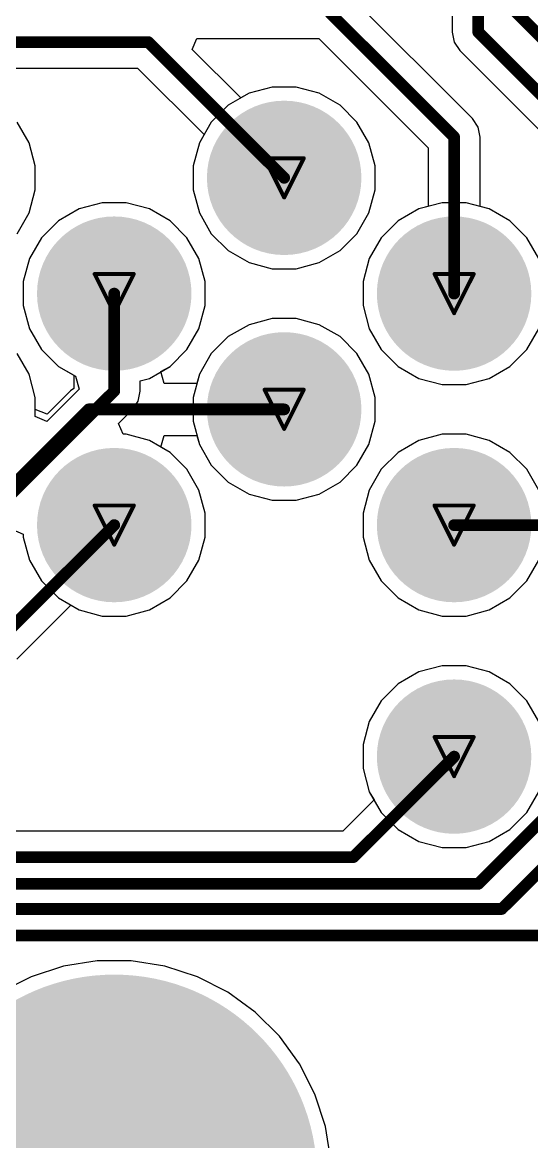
# Model space of a CAD drawing. Header units: inches. Extents: x -31 to 249, y -28 to 261.
# Drawn here: x 20.6 to 27.19, y 11.08 to 25.58 of the extents above; entities that cross this region are included whole.
import ezdxf

# ---------------------------------------------------------------- set-up
doc = ezdxf.new("R2010")
doc.units = ezdxf.units.IN
for name, color, linetype in [('Bottom Layer', 5, 'Continuous'), ('Bottom Solder', 6, 'Continuous'), ('Drill Drawing', 1, 'Continuous'), ('Multi-Layer', 9, 'Continuous'), ('Pad Holes', 156, 'Continuous'), ('Top Layer', 1, 'Continuous'), ('Top Solder', 216, 'Continuous')]:
    doc.layers.add(name, color=color, linetype=linetype)

# ---------------------------------------------------------------- blocks, each defined once
blk = doc.blocks.new('1_1376430_8_40')
at = {"layer": 'Bottom Layer'}
h = blk.add_hatch(color=5, dxfattribs=at)
edge = h.paths.add_edge_path()
edge.add_arc((-43.55, 4.725), 1, 0, 360)
h = blk.add_hatch(color=5, dxfattribs=at)
edge = h.paths.add_edge_path()
edge.add_arc((-45.75, 3.225), 1, 0, 360)
h = blk.add_hatch(color=5, dxfattribs=at)
edge = h.paths.add_edge_path()
edge.add_arc((-41.35, 3.225), 1, 0, 360)
h = blk.add_hatch(color=5, dxfattribs=at)
edge = h.paths.add_edge_path()
edge.add_arc((-43.55, 1.725), 1, 0, 360)
h = blk.add_hatch(color=5, dxfattribs=at)
edge = h.paths.add_edge_path()
edge.add_arc((-45.75, 0.225), 1, 0, 360)
h = blk.add_hatch(color=5, dxfattribs=at)
edge = h.paths.add_edge_path()
edge.add_arc((-41.35, 0.225), 1, 0, 360)
h = blk.add_hatch(color=5, dxfattribs=at)
edge = h.paths.add_edge_path()
edge.add_arc((-41.35, -2.775), 1, 0, 360)
h = blk.add_hatch(color=5, dxfattribs=at)
edge = h.paths.add_edge_path()
edge.add_arc((-45.75, -8.225), 2.625, 0, 360)
at = {"layer": 'Bottom Solder'}
h = blk.add_hatch(color=6, dxfattribs=at)
edge = h.paths.add_edge_path()
edge.add_arc((-43.55, 4.725), 1, 0, 360)
h = blk.add_hatch(color=6, dxfattribs=at)
edge = h.paths.add_edge_path()
edge.add_arc((-45.75, 3.225), 1, 0, 360)
h = blk.add_hatch(color=6, dxfattribs=at)
edge = h.paths.add_edge_path()
edge.add_arc((-41.35, 3.225), 1, 0, 360)
h = blk.add_hatch(color=6, dxfattribs=at)
edge = h.paths.add_edge_path()
edge.add_arc((-43.55, 1.725), 1, 0, 360)
h = blk.add_hatch(color=6, dxfattribs=at)
edge = h.paths.add_edge_path()
edge.add_arc((-45.75, 0.225), 1, 0, 360)
h = blk.add_hatch(color=6, dxfattribs=at)
edge = h.paths.add_edge_path()
edge.add_arc((-41.35, 0.225), 1, 0, 360)
h = blk.add_hatch(color=6, dxfattribs=at)
edge = h.paths.add_edge_path()
edge.add_arc((-41.35, -2.775), 1, 0, 360)
h = blk.add_hatch(color=6, dxfattribs=at)
edge = h.paths.add_edge_path()
edge.add_arc((-45.75, -8.225), 2.625, 0, 360)
at = {"layer": 'Multi-Layer'}
h = blk.add_hatch(color=9, dxfattribs=at)
edge = h.paths.add_edge_path()
edge.add_arc((-43.55, 4.725), 1, 0, 360)
h = blk.add_hatch(color=9, dxfattribs=at)
edge = h.paths.add_edge_path()
edge.add_arc((-45.75, 3.225), 1, 0, 360)
h = blk.add_hatch(color=9, dxfattribs=at)
edge = h.paths.add_edge_path()
edge.add_arc((-41.35, 3.225), 1, 0, 360)
h = blk.add_hatch(color=9, dxfattribs=at)
edge = h.paths.add_edge_path()
edge.add_arc((-43.55, 1.725), 1, 0, 360)
h = blk.add_hatch(color=9, dxfattribs=at)
edge = h.paths.add_edge_path()
edge.add_arc((-45.75, 0.225), 1, 0, 360)
h = blk.add_hatch(color=9, dxfattribs=at)
edge = h.paths.add_edge_path()
edge.add_arc((-41.35, 0.225), 1, 0, 360)
h = blk.add_hatch(color=9, dxfattribs=at)
edge = h.paths.add_edge_path()
edge.add_arc((-41.35, -2.775), 1, 0, 360)
h = blk.add_hatch(color=9, dxfattribs=at)
edge = h.paths.add_edge_path()
edge.add_arc((-45.75, -8.225), 2.625, 0, 360)
at = {"layer": 'Pad Holes'}
h = blk.add_hatch(color=7, dxfattribs=at)
edge = h.paths.add_edge_path()
edge.add_arc((-43.55, 4.725), 0.605, 0, 360)
h = blk.add_hatch(color=7, dxfattribs=at)
edge = h.paths.add_edge_path()
edge.add_arc((-45.75, 3.225), 0.605, 0, 360)
h = blk.add_hatch(color=7, dxfattribs=at)
edge = h.paths.add_edge_path()
edge.add_arc((-41.35, 3.225), 0.605, 0, 360)
h = blk.add_hatch(color=7, dxfattribs=at)
edge = h.paths.add_edge_path()
edge.add_arc((-43.55, 1.725), 0.605, 0, 360)
h = blk.add_hatch(color=7, dxfattribs=at)
edge = h.paths.add_edge_path()
edge.add_arc((-45.75, 0.225), 0.605, 0, 360)
h = blk.add_hatch(color=7, dxfattribs=at)
edge = h.paths.add_edge_path()
edge.add_arc((-41.35, 0.225), 0.605, 0, 360)
h = blk.add_hatch(color=7, dxfattribs=at)
edge = h.paths.add_edge_path()
edge.add_arc((-41.35, -2.775), 0.605, 0, 360)
h = blk.add_hatch(color=7, dxfattribs=at)
edge = h.paths.add_edge_path()
edge.add_arc((-45.75, -8.225), 1.75, 0, 360)
at = {"layer": 'Top Layer'}
h = blk.add_hatch(color=1, dxfattribs=at)
edge = h.paths.add_edge_path()
edge.add_arc((-43.55, 4.725), 1, 0, 360)
h = blk.add_hatch(color=1, dxfattribs=at)
edge = h.paths.add_edge_path()
edge.add_arc((-45.75, 3.225), 1, 0, 360)
h = blk.add_hatch(color=1, dxfattribs=at)
edge = h.paths.add_edge_path()
edge.add_arc((-41.35, 3.225), 1, 0, 360)
h = blk.add_hatch(color=1, dxfattribs=at)
edge = h.paths.add_edge_path()
edge.add_arc((-43.55, 1.725), 1, 0, 360)
h = blk.add_hatch(color=1, dxfattribs=at)
edge = h.paths.add_edge_path()
edge.add_arc((-45.75, 0.225), 1, 0, 360)
h = blk.add_hatch(color=1, dxfattribs=at)
edge = h.paths.add_edge_path()
edge.add_arc((-41.35, 0.225), 1, 0, 360)
h = blk.add_hatch(color=1, dxfattribs=at)
edge = h.paths.add_edge_path()
edge.add_arc((-41.35, -2.775), 1, 0, 360)
h = blk.add_hatch(color=1, dxfattribs=at)
edge = h.paths.add_edge_path()
edge.add_arc((-45.75, -8.225), 2.625, 0, 360)
at = {"layer": 'Top Solder'}
h = blk.add_hatch(color=216, dxfattribs=at)
edge = h.paths.add_edge_path()
edge.add_arc((-43.55, 4.725), 1, 0, 360)
h = blk.add_hatch(color=216, dxfattribs=at)
edge = h.paths.add_edge_path()
edge.add_arc((-45.75, 3.225), 1, 0, 360)
h = blk.add_hatch(color=216, dxfattribs=at)
edge = h.paths.add_edge_path()
edge.add_arc((-41.35, 3.225), 1, 0, 360)
h = blk.add_hatch(color=216, dxfattribs=at)
edge = h.paths.add_edge_path()
edge.add_arc((-43.55, 1.725), 1, 0, 360)
h = blk.add_hatch(color=216, dxfattribs=at)
edge = h.paths.add_edge_path()
edge.add_arc((-45.75, 0.225), 1, 0, 360)
h = blk.add_hatch(color=216, dxfattribs=at)
edge = h.paths.add_edge_path()
edge.add_arc((-41.35, 0.225), 1, 0, 360)
h = blk.add_hatch(color=216, dxfattribs=at)
edge = h.paths.add_edge_path()
edge.add_arc((-41.35, -2.775), 1, 0, 360)
h = blk.add_hatch(color=216, dxfattribs=at)
edge = h.paths.add_edge_path()
edge.add_arc((-45.75, -8.225), 2.625, 0, 360)

msp = doc.modelspace()

# ---------------------------------------------------------------- linework, layer by layer
at = {"layer": 'Bottom Layer'}
for p, q in [((26.161, 27.889), (26.161, 25.454)), ((26.423, 24.335), (24.81, 25.948)), ((26.161, 25.454), (26.187, 25.325)), ((22.795, 25.232), (22.854, 25.373)), ((22.854, 25.373), (24.432, 25.373)), ((24.432, 25.373), (25.848, 23.957)), ((26.187, 25.325), (26.26, 25.216)), ((23.425, 24.603), (22.795, 25.232)), ((26.26, 25.216), (27.348, 24.127)), ((16.983, 24.989), (22.086, 24.989)), ((22.086, 24.989), (22.948, 24.127)), ((23.53, 24.664), (23.425, 24.603)), ((23.83, 24.744), (23.53, 24.664)), ((24.14, 24.744), (23.83, 24.744)), ((24.44, 24.664), (24.14, 24.744)), ((24.708, 24.509), (24.44, 24.664)), ((24.927, 24.29), (24.708, 24.509)), ((20.682, 24.021), (20.527, 24.29)), ((25.082, 24.021), (24.927, 24.29)), ((26.496, 24.225), (26.423, 24.335)), ((26.522, 24.096), (26.496, 24.225)), ((22.948, 24.127), (22.887, 24.021)), ((26.522, 23.196), (26.522, 24.096)), ((20.763, 23.722), (20.682, 24.021)), ((22.887, 24.021), (22.807, 23.722)), ((25.163, 23.722), (25.082, 24.021)), ((25.848, 23.957), (25.848, 23.196)), ((20.763, 23.412), (20.763, 23.722)), ((22.807, 23.722), (22.807, 23.412)), ((25.163, 23.412), (25.163, 23.722)), ((20.682, 23.112), (20.763, 23.412)), ((22.807, 23.412), (22.887, 23.112)), ((25.082, 23.112), (25.163, 23.412)), ((21.63, 23.244), (21.33, 23.164)), ((21.94, 23.244), (21.63, 23.244)), ((22.24, 23.164), (21.94, 23.244)), ((20.527, 22.843), (20.682, 23.112)), ((21.33, 23.164), (21.062, 23.009)), ((22.508, 23.009), (22.24, 23.164)), ((22.887, 23.112), (23.042, 22.843)), ((24.927, 22.843), (25.082, 23.112)), ((25.73, 23.164), (25.462, 23.009)), ((25.848, 23.196), (25.73, 23.164)), ((26.64, 23.164), (26.522, 23.196)), ((26.908, 23.009), (26.64, 23.164)), ((21.062, 23.009), (20.842, 22.79)), ((22.727, 22.79), (22.508, 23.009)), ((25.462, 23.009), (25.242, 22.79)), ((27.127, 22.79), (26.908, 23.009)), ((20.842, 22.79), (20.687, 22.521)), ((22.882, 22.521), (22.727, 22.79)), ((23.042, 22.843), (23.262, 22.624)), ((24.708, 22.624), (24.927, 22.843)), ((25.242, 22.79), (25.087, 22.521)), ((27.282, 22.521), (27.127, 22.79)), ((20.687, 22.521), (20.607, 22.222)), ((22.963, 22.222), (22.882, 22.521)), ((23.262, 22.624), (23.53, 22.469)), ((24.44, 22.469), (24.708, 22.624)), ((25.087, 22.521), (25.007, 22.222)), ((23.53, 22.469), (23.83, 22.389)), ((23.83, 22.389), (24.14, 22.389)), ((24.14, 22.389), (24.44, 22.469)), ((20.607, 22.222), (20.607, 21.912)), ((22.963, 21.912), (22.963, 22.222)), ((25.007, 22.222), (25.007, 21.912)), ((20.607, 21.912), (20.687, 21.612)), ((22.882, 21.612), (22.963, 21.912)), ((25.007, 21.912), (25.087, 21.612)), ((20.687, 21.612), (20.842, 21.343)), ((22.727, 21.343), (22.882, 21.612)), ((23.53, 21.664), (23.262, 21.509)), ((23.83, 21.744), (23.53, 21.664)), ((24.14, 21.744), (23.83, 21.744)), ((24.44, 21.664), (24.14, 21.744)), ((24.708, 21.509), (24.44, 21.664)), ((25.087, 21.612), (25.242, 21.343)), ((27.127, 21.343), (27.282, 21.612)), ((23.262, 21.509), (23.042, 21.29)), ((24.927, 21.29), (24.708, 21.509)), ((20.842, 21.343), (21.062, 21.124)), ((22.508, 21.124), (22.727, 21.343)), ((25.242, 21.343), (25.462, 21.124)), ((26.908, 21.124), (27.127, 21.343)), ((20.682, 21.021), (20.527, 21.29)), ((23.042, 21.29), (22.887, 21.021)), ((25.082, 21.021), (24.927, 21.29)), ((21.062, 21.124), (21.262, 21.008)), ((22.39, 21.056), (22.508, 21.124)), ((22.43, 20.903), (22.39, 21.056)), ((25.462, 21.124), (25.73, 20.969)), ((26.64, 20.969), (26.908, 21.124)), ((20.763, 20.722), (20.682, 21.021)), ((21.262, 21.008), (21.264, 20.836)), ((22.856, 20.903), (22.43, 20.903)), ((22.887, 21.021), (22.856, 20.903)), ((25.163, 20.722), (25.082, 21.021)), ((25.73, 20.969), (26.03, 20.889)), ((26.03, 20.889), (26.34, 20.889)), ((26.34, 20.889), (26.64, 20.969)), ((21.217, 20.805), (20.915, 20.503)), ((21.264, 20.836), (21.217, 20.805)), ((20.763, 20.566), (20.763, 20.722)), ((25.163, 20.412), (25.163, 20.722)), ((20.915, 20.503), (20.763, 20.566)), ((25.082, 20.112), (25.163, 20.412)), ((22.39, 20.078), (22.43, 20.23)), ((22.43, 20.23), (22.856, 20.23)), ((22.856, 20.23), (22.887, 20.112)), ((25.73, 20.164), (25.462, 20.009)), ((26.03, 20.244), (25.73, 20.164)), ((26.34, 20.244), (26.03, 20.244)), ((26.64, 20.164), (26.34, 20.244)), ((26.908, 20.009), (26.64, 20.164)), ((22.508, 20.009), (22.39, 20.078)), ((22.887, 20.112), (23.042, 19.843)), ((24.927, 19.843), (25.082, 20.112)), ((22.727, 19.79), (22.508, 20.009)), ((25.462, 20.009), (25.242, 19.79)), ((27.127, 19.79), (26.908, 20.009)), ((22.882, 19.521), (22.727, 19.79)), ((23.042, 19.843), (23.262, 19.624)), ((24.708, 19.624), (24.927, 19.843)), ((25.242, 19.79), (25.087, 19.521)), ((27.282, 19.521), (27.127, 19.79)), ((23.262, 19.624), (23.53, 19.469)), ((24.44, 19.469), (24.708, 19.624)), ((22.963, 19.222), (22.882, 19.521)), ((23.53, 19.469), (23.83, 19.389)), ((24.14, 19.389), (24.44, 19.469)), ((25.087, 19.521), (25.007, 19.222)), ((23.83, 19.389), (24.14, 19.389)), ((22.963, 18.912), (22.963, 19.222)), ((25.007, 19.222), (25.007, 18.912)), ((22.882, 18.612), (22.963, 18.912)), ((25.007, 18.912), (25.087, 18.612)), ((22.727, 18.343), (22.882, 18.612)), ((25.087, 18.612), (25.242, 18.343)), ((27.127, 18.343), (27.282, 18.612)), ((22.508, 18.124), (22.727, 18.343)), ((25.242, 18.343), (25.462, 18.124)), ((26.908, 18.124), (27.127, 18.343)), ((20.523, 17.329), (21.225, 18.03)), ((21.225, 18.03), (21.33, 17.969)), ((22.24, 17.969), (22.508, 18.124)), ((25.462, 18.124), (25.73, 17.969)), ((26.64, 17.969), (26.908, 18.124)), ((21.33, 17.969), (21.63, 17.889)), ((21.63, 17.889), (21.94, 17.889)), ((21.94, 17.889), (22.24, 17.969)), ((25.73, 17.969), (26.03, 17.889)), ((26.03, 17.889), (26.34, 17.889)), ((26.34, 17.889), (26.64, 17.969)), ((25.73, 17.164), (25.462, 17.009)), ((26.03, 17.244), (25.73, 17.164)), ((26.34, 17.244), (26.03, 17.244)), ((26.64, 17.164), (26.34, 17.244)), ((26.908, 17.009), (26.64, 17.164)), ((25.462, 17.009), (25.242, 16.79)), ((27.127, 16.79), (26.908, 17.009)), ((25.242, 16.79), (25.087, 16.521)), ((27.282, 16.521), (27.127, 16.79)), ((25.087, 16.521), (25.007, 16.222)), ((25.007, 16.222), (25.007, 15.912)), ((25.007, 15.912), (25.087, 15.612)), ((25.087, 15.612), (25.148, 15.506)), ((25.148, 15.506), (24.744, 15.102)), ((24.744, 15.102), (18.301, 15.102))]:
    msp.add_line(p, q, dxfattribs=at)
for points in [[(26.498, 25.454, 0.152, 0.152, 0), (26.498, 28.028, 0.152, 0.152, 0)], [(26.88, 25.82, 0.152, 0.152, 0), (27.594, 25.106, 0.152, 0.152, 0)], [(24.572, 25.71, 0.152, 0.152, 0), (26.185, 24.096, 0.152, 0.152, 0)], [(26.498, 25.454, 0.152, 0.152, 0), (28.385, 23.567, 0.152, 0.152, 0)], [(14.285, 25.326, 0.152, 0.152, 0), (22.226, 25.326, 0.152, 0.152, 0)], [(22.226, 25.326, 0.152, 0.152, 0), (23.985, 23.567, 0.152, 0.152, 0)], [(26.185, 22.067, 0.152, 0.152, 0), (26.185, 24.096, 0.152, 0.152, 0)], [(20.085, 19.196, 0.152, 0.152, 0), (21.455, 20.567, 0.152, 0.152, 0)], [(21.455, 20.567, 0.152, 0.152, 0), (23.985, 20.567, 0.152, 0.152, 0)], [(20.285, 17.567, 0.152, 0.152, 0), (21.785, 19.067, 0.152, 0.152, 0)], [(26.185, 19.067, 0.152, 0.152, 0), (28.725, 19.067, 0.152, 0.152, 0)], [(26.801, 14.092, 0.152, 0.152, 0), (29.733, 17.024, 0.152, 0.152, 0)], [(26.498, 14.418, 0.152, 0.152, 0), (28.385, 16.305, 0.152, 0.152, 0)], [(24.883, 14.765, 0.152, 0.152, 0), (26.185, 16.067, 0.152, 0.152, 0)], [(14.715, 14.765, 0.152, 0.152, 0), (24.883, 14.765, 0.152, 0.152, 0)], [(14.407, 14.418, 0.152, 0.152, 0), (26.498, 14.418, 0.152, 0.152, 0)], [(14.137, 14.092, 0.152, 0.152, 0), (26.801, 14.092, 0.152, 0.152, 0)], [(13.866, 13.75, 0.152, 0.152, 0), (30.438, 13.75, 0.152, 0.152, 0)]]:
    msp.add_lwpolyline(points, format="xyseb", dxfattribs=at)
for points in [[(26.46, 25.454, 0.0762, 0.0762, 1), (26.536, 25.454, 0.0762, 0.0762, 1)], [(26.46, 25.454, 0.0762, 0.0762, 1), (26.536, 25.454, 0.0762, 0.0762, 1)], [(22.187, 25.326, 0.0762, 0.0762, 1), (22.264, 25.326, 0.0762, 0.0762, 1)], [(22.187, 25.326, 0.0762, 0.0762, 1), (22.264, 25.326, 0.0762, 0.0762, 1)], [(26.147, 24.096, 0.0762, 0.0762, 1), (26.223, 24.096, 0.0762, 0.0762, 1)], [(26.147, 24.096, 0.0762, 0.0762, 1), (26.223, 24.096, 0.0762, 0.0762, 1)], [(23.947, 23.567, 0.0762, 0.0762, 1), (24.023, 23.567, 0.0762, 0.0762, 1)], [(26.147, 22.067, 0.0762, 0.0762, 1), (26.223, 22.067, 0.0762, 0.0762, 1)], [(21.417, 20.567, 0.0762, 0.0762, 1), (21.493, 20.567, 0.0762, 0.0762, 1)], [(21.417, 20.567, 0.0762, 0.0762, 1), (21.493, 20.567, 0.0762, 0.0762, 1)], [(23.947, 20.567, 0.0762, 0.0762, 1), (24.023, 20.567, 0.0762, 0.0762, 1)], [(21.747, 19.067, 0.0762, 0.0762, 1), (21.823, 19.067, 0.0762, 0.0762, 1)], [(26.147, 19.067, 0.0762, 0.0762, 1), (26.223, 19.067, 0.0762, 0.0762, 1)], [(26.147, 16.067, 0.0762, 0.0762, 1), (26.223, 16.067, 0.0762, 0.0762, 1)], [(24.845, 14.765, 0.0762, 0.0762, 1), (24.921, 14.765, 0.0762, 0.0762, 1)], [(24.845, 14.765, 0.0762, 0.0762, 1), (24.921, 14.765, 0.0762, 0.0762, 1)], [(26.46, 14.418, 0.0762, 0.0762, 1), (26.536, 14.418, 0.0762, 0.0762, 1)], [(26.46, 14.418, 0.0762, 0.0762, 1), (26.536, 14.418, 0.0762, 0.0762, 1)], [(26.763, 14.092, 0.0762, 0.0762, 1), (26.839, 14.092, 0.0762, 0.0762, 1)], [(26.763, 14.092, 0.0762, 0.0762, 1), (26.839, 14.092, 0.0762, 0.0762, 1)]]:
    msp.add_lwpolyline(points, format="xyseb", close=True, dxfattribs=at)
at = {"layer": 'Drill Drawing'}
for points in [[(23.731, 23.821, 0.0508, 0.0508, 0), (24.239, 23.821, 0.0508, 0.0508, 0)], [(23.731, 23.821, 0.0508, 0.0508, 0), (23.985, 23.313, 0.0508, 0.0508, 0)], [(23.985, 23.313, 0.0508, 0.0508, 0), (24.239, 23.821, 0.0508, 0.0508, 0)], [(21.531, 22.321, 0.0508, 0.0508, 0), (22.039, 22.321, 0.0508, 0.0508, 0)], [(21.531, 22.321, 0.0508, 0.0508, 0), (21.785, 21.813, 0.0508, 0.0508, 0)], [(21.785, 21.813, 0.0508, 0.0508, 0), (22.039, 22.321, 0.0508, 0.0508, 0)], [(25.931, 22.321, 0.0508, 0.0508, 0), (26.439, 22.321, 0.0508, 0.0508, 0)], [(25.931, 22.321, 0.0508, 0.0508, 0), (26.185, 21.813, 0.0508, 0.0508, 0)], [(26.185, 21.813, 0.0508, 0.0508, 0), (26.439, 22.321, 0.0508, 0.0508, 0)], [(23.731, 20.821, 0.0508, 0.0508, 0), (24.239, 20.821, 0.0508, 0.0508, 0)], [(23.731, 20.821, 0.0508, 0.0508, 0), (23.985, 20.313, 0.0508, 0.0508, 0)], [(23.985, 20.313, 0.0508, 0.0508, 0), (24.239, 20.821, 0.0508, 0.0508, 0)], [(21.531, 19.321, 0.0508, 0.0508, 0), (22.039, 19.321, 0.0508, 0.0508, 0)], [(21.531, 19.321, 0.0508, 0.0508, 0), (21.785, 18.813, 0.0508, 0.0508, 0)], [(21.785, 18.813, 0.0508, 0.0508, 0), (22.039, 19.321, 0.0508, 0.0508, 0)], [(25.931, 19.321, 0.0508, 0.0508, 0), (26.439, 19.321, 0.0508, 0.0508, 0)], [(25.931, 19.321, 0.0508, 0.0508, 0), (26.185, 18.813, 0.0508, 0.0508, 0)], [(26.185, 18.813, 0.0508, 0.0508, 0), (26.439, 19.321, 0.0508, 0.0508, 0)], [(25.931, 16.321, 0.0508, 0.0508, 0), (26.439, 16.321, 0.0508, 0.0508, 0)], [(25.931, 16.321, 0.0508, 0.0508, 0), (26.185, 15.813, 0.0508, 0.0508, 0)], [(26.185, 15.813, 0.0508, 0.0508, 0), (26.439, 16.321, 0.0508, 0.0508, 0)]]:
    msp.add_lwpolyline(points, format="xyseb", dxfattribs=at)
for points in [[(23.718, 23.821, 0.0254, 0.0254, 1), (23.744, 23.821, 0.0254, 0.0254, 1)], [(23.718, 23.821, 0.0254, 0.0254, 1), (23.744, 23.821, 0.0254, 0.0254, 1)], [(24.226, 23.821, 0.0254, 0.0254, 1), (24.252, 23.821, 0.0254, 0.0254, 1)], [(24.226, 23.821, 0.0254, 0.0254, 1), (24.252, 23.821, 0.0254, 0.0254, 1)], [(23.972, 23.313, 0.0254, 0.0254, 1), (23.998, 23.313, 0.0254, 0.0254, 1)], [(23.972, 23.313, 0.0254, 0.0254, 1), (23.998, 23.313, 0.0254, 0.0254, 1)], [(21.518, 22.321, 0.0254, 0.0254, 1), (21.544, 22.321, 0.0254, 0.0254, 1)], [(21.518, 22.321, 0.0254, 0.0254, 1), (21.544, 22.321, 0.0254, 0.0254, 1)], [(22.026, 22.321, 0.0254, 0.0254, 1), (22.052, 22.321, 0.0254, 0.0254, 1)], [(22.026, 22.321, 0.0254, 0.0254, 1), (22.052, 22.321, 0.0254, 0.0254, 1)], [(25.918, 22.321, 0.0254, 0.0254, 1), (25.944, 22.321, 0.0254, 0.0254, 1)], [(25.918, 22.321, 0.0254, 0.0254, 1), (25.944, 22.321, 0.0254, 0.0254, 1)], [(26.426, 22.321, 0.0254, 0.0254, 1), (26.452, 22.321, 0.0254, 0.0254, 1)], [(26.426, 22.321, 0.0254, 0.0254, 1), (26.452, 22.321, 0.0254, 0.0254, 1)], [(21.772, 21.813, 0.0254, 0.0254, 1), (21.798, 21.813, 0.0254, 0.0254, 1)], [(21.772, 21.813, 0.0254, 0.0254, 1), (21.798, 21.813, 0.0254, 0.0254, 1)], [(26.172, 21.813, 0.0254, 0.0254, 1), (26.198, 21.813, 0.0254, 0.0254, 1)], [(26.172, 21.813, 0.0254, 0.0254, 1), (26.198, 21.813, 0.0254, 0.0254, 1)], [(23.718, 20.821, 0.0254, 0.0254, 1), (23.744, 20.821, 0.0254, 0.0254, 1)], [(23.718, 20.821, 0.0254, 0.0254, 1), (23.744, 20.821, 0.0254, 0.0254, 1)], [(24.226, 20.821, 0.0254, 0.0254, 1), (24.252, 20.821, 0.0254, 0.0254, 1)], [(24.226, 20.821, 0.0254, 0.0254, 1), (24.252, 20.821, 0.0254, 0.0254, 1)], [(23.972, 20.313, 0.0254, 0.0254, 1), (23.998, 20.313, 0.0254, 0.0254, 1)], [(23.972, 20.313, 0.0254, 0.0254, 1), (23.998, 20.313, 0.0254, 0.0254, 1)], [(21.518, 19.321, 0.0254, 0.0254, 1), (21.544, 19.321, 0.0254, 0.0254, 1)], [(21.518, 19.321, 0.0254, 0.0254, 1), (21.544, 19.321, 0.0254, 0.0254, 1)], [(22.026, 19.321, 0.0254, 0.0254, 1), (22.052, 19.321, 0.0254, 0.0254, 1)], [(22.026, 19.321, 0.0254, 0.0254, 1), (22.052, 19.321, 0.0254, 0.0254, 1)], [(25.918, 19.321, 0.0254, 0.0254, 1), (25.944, 19.321, 0.0254, 0.0254, 1)], [(25.918, 19.321, 0.0254, 0.0254, 1), (25.944, 19.321, 0.0254, 0.0254, 1)], [(26.426, 19.321, 0.0254, 0.0254, 1), (26.452, 19.321, 0.0254, 0.0254, 1)], [(26.426, 19.321, 0.0254, 0.0254, 1), (26.452, 19.321, 0.0254, 0.0254, 1)], [(21.772, 18.813, 0.0254, 0.0254, 1), (21.798, 18.813, 0.0254, 0.0254, 1)], [(21.772, 18.813, 0.0254, 0.0254, 1), (21.798, 18.813, 0.0254, 0.0254, 1)], [(26.172, 18.813, 0.0254, 0.0254, 1), (26.198, 18.813, 0.0254, 0.0254, 1)], [(26.172, 18.813, 0.0254, 0.0254, 1), (26.198, 18.813, 0.0254, 0.0254, 1)], [(25.918, 16.321, 0.0254, 0.0254, 1), (25.944, 16.321, 0.0254, 0.0254, 1)], [(25.918, 16.321, 0.0254, 0.0254, 1), (25.944, 16.321, 0.0254, 0.0254, 1)], [(26.426, 16.321, 0.0254, 0.0254, 1), (26.452, 16.321, 0.0254, 0.0254, 1)], [(26.426, 16.321, 0.0254, 0.0254, 1), (26.452, 16.321, 0.0254, 0.0254, 1)], [(26.172, 15.813, 0.0254, 0.0254, 1), (26.198, 15.813, 0.0254, 0.0254, 1)], [(26.172, 15.813, 0.0254, 0.0254, 1), (26.198, 15.813, 0.0254, 0.0254, 1)]]:
    msp.add_lwpolyline(points, format="xyseb", close=True, dxfattribs=at)
at = {"layer": 'Top Layer'}
for p, q in [((23.53, 24.664), (23.262, 24.509)), ((23.83, 24.744), (23.53, 24.664)), ((24.14, 24.744), (23.83, 24.744)), ((24.44, 24.664), (24.14, 24.744)), ((24.708, 24.509), (24.44, 24.664)), ((23.262, 24.509), (23.042, 24.29)), ((24.927, 24.29), (24.708, 24.509)), ((20.682, 24.021), (20.527, 24.29)), ((23.042, 24.29), (22.887, 24.021)), ((25.082, 24.021), (24.927, 24.29)), ((20.763, 23.722), (20.682, 24.021)), ((22.887, 24.021), (22.807, 23.722)), ((25.163, 23.722), (25.082, 24.021)), ((20.763, 23.412), (20.763, 23.722)), ((22.807, 23.722), (22.807, 23.412)), ((25.163, 23.412), (25.163, 23.722)), ((20.682, 23.112), (20.763, 23.412)), ((22.807, 23.412), (22.887, 23.112)), ((25.082, 23.112), (25.163, 23.412)), ((21.63, 23.244), (21.33, 23.164)), ((21.94, 23.244), (21.63, 23.244)), ((22.24, 23.164), (21.94, 23.244)), ((26.03, 23.244), (25.73, 23.164)), ((26.34, 23.244), (26.03, 23.244)), ((26.64, 23.164), (26.34, 23.244)), ((20.527, 22.843), (20.682, 23.112)), ((21.33, 23.164), (21.062, 23.009)), ((22.508, 23.009), (22.24, 23.164)), ((22.887, 23.112), (23.042, 22.843)), ((24.927, 22.843), (25.082, 23.112)), ((25.73, 23.164), (25.462, 23.009)), ((26.908, 23.009), (26.64, 23.164)), ((21.062, 23.009), (20.842, 22.79)), ((22.727, 22.79), (22.508, 23.009)), ((25.462, 23.009), (25.242, 22.79)), ((27.127, 22.79), (26.908, 23.009)), ((20.842, 22.79), (20.687, 22.521)), ((22.882, 22.521), (22.727, 22.79)), ((23.042, 22.843), (23.262, 22.624)), ((24.708, 22.624), (24.927, 22.843)), ((25.242, 22.79), (25.087, 22.521)), ((27.282, 22.521), (27.127, 22.79)), ((20.687, 22.521), (20.607, 22.222)), ((22.963, 22.222), (22.882, 22.521)), ((23.262, 22.624), (23.53, 22.469)), ((24.44, 22.469), (24.708, 22.624)), ((25.087, 22.521), (25.007, 22.222)), ((23.53, 22.469), (23.83, 22.389)), ((23.83, 22.389), (24.14, 22.389)), ((24.14, 22.389), (24.44, 22.469)), ((20.607, 22.222), (20.607, 21.912)), ((22.963, 21.912), (22.963, 22.222)), ((25.007, 22.222), (25.007, 21.912)), ((20.607, 21.912), (20.687, 21.612)), ((22.882, 21.612), (22.963, 21.912)), ((25.007, 21.912), (25.087, 21.612)), ((20.687, 21.612), (20.842, 21.343)), ((22.727, 21.343), (22.882, 21.612)), ((23.53, 21.664), (23.262, 21.509)), ((23.83, 21.744), (23.53, 21.664)), ((24.14, 21.744), (23.83, 21.744)), ((24.44, 21.664), (24.14, 21.744)), ((24.708, 21.509), (24.44, 21.664)), ((25.087, 21.612), (25.242, 21.343)), ((27.127, 21.343), (27.282, 21.612)), ((23.262, 21.509), (23.042, 21.29)), ((24.927, 21.29), (24.708, 21.509)), ((20.842, 21.343), (21.062, 21.124)), ((22.508, 21.124), (22.727, 21.343)), ((25.242, 21.343), (25.462, 21.124)), ((26.908, 21.124), (27.127, 21.343)), ((20.682, 21.021), (20.527, 21.29)), ((23.042, 21.29), (22.887, 21.021)), ((25.082, 21.021), (24.927, 21.29)), ((21.062, 21.124), (21.285, 20.995)), ((22.24, 20.969), (22.508, 21.124)), ((25.462, 21.124), (25.73, 20.969)), ((26.64, 20.969), (26.908, 21.124)), ((20.763, 20.722), (20.682, 21.021)), ((21.285, 20.995), (21.332, 20.827)), ((22.122, 20.937), (22.24, 20.969)), ((22.122, 20.804), (22.122, 20.937)), ((22.887, 21.021), (22.807, 20.722)), ((25.163, 20.722), (25.082, 21.021)), ((25.73, 20.969), (26.03, 20.889)), ((26.03, 20.889), (26.34, 20.889)), ((26.34, 20.889), (26.64, 20.969)), ((21.332, 20.827), (20.914, 20.41)), ((22.096, 20.675), (22.122, 20.804)), ((20.763, 20.474), (20.763, 20.722)), ((22.023, 20.566), (22.096, 20.675)), ((22.807, 20.722), (22.807, 20.412)), ((25.163, 20.412), (25.163, 20.722)), ((20.914, 20.41), (20.763, 20.474)), ((21.842, 20.385), (22.023, 20.566)), ((21.9, 20.244), (21.842, 20.385)), ((22.807, 20.412), (22.887, 20.112)), ((25.082, 20.112), (25.163, 20.412)), ((21.94, 20.244), (21.9, 20.244)), ((22.24, 20.164), (21.94, 20.244)), ((22.508, 20.009), (22.24, 20.164)), ((25.73, 20.164), (25.462, 20.009)), ((26.03, 20.244), (25.73, 20.164)), ((26.34, 20.244), (26.03, 20.244)), ((26.64, 20.164), (26.34, 20.244)), ((26.908, 20.009), (26.64, 20.164)), ((22.887, 20.112), (23.042, 19.843)), ((24.927, 19.843), (25.082, 20.112)), ((22.727, 19.79), (22.508, 20.009)), ((25.462, 20.009), (25.242, 19.79)), ((27.127, 19.79), (26.908, 20.009)), ((22.882, 19.521), (22.727, 19.79)), ((23.042, 19.843), (23.262, 19.624)), ((24.708, 19.624), (24.927, 19.843)), ((25.242, 19.79), (25.087, 19.521)), ((27.282, 19.521), (27.127, 19.79)), ((23.262, 19.624), (23.53, 19.469)), ((24.44, 19.469), (24.708, 19.624)), ((22.963, 19.222), (22.882, 19.521)), ((23.53, 19.469), (23.83, 19.389)), ((24.14, 19.389), (24.44, 19.469)), ((25.087, 19.521), (25.007, 19.222)), ((23.83, 19.389), (24.14, 19.389)), ((22.963, 18.912), (22.963, 19.222)), ((25.007, 19.222), (25.007, 18.912)), ((20.466, 19.009), (20.607, 18.951)), ((20.607, 18.951), (20.607, 18.912)), ((20.607, 18.912), (20.687, 18.612)), ((22.882, 18.612), (22.963, 18.912)), ((25.007, 18.912), (25.087, 18.612)), ((20.687, 18.612), (20.842, 18.343)), ((22.727, 18.343), (22.882, 18.612)), ((25.087, 18.612), (25.242, 18.343)), ((27.127, 18.343), (27.282, 18.612)), ((20.842, 18.343), (21.062, 18.124)), ((22.508, 18.124), (22.727, 18.343)), ((25.242, 18.343), (25.462, 18.124)), ((26.908, 18.124), (27.127, 18.343)), ((21.062, 18.124), (21.33, 17.969)), ((22.24, 17.969), (22.508, 18.124)), ((25.462, 18.124), (25.73, 17.969)), ((26.64, 17.969), (26.908, 18.124)), ((21.33, 17.969), (21.63, 17.889)), ((21.63, 17.889), (21.94, 17.889)), ((21.94, 17.889), (22.24, 17.969)), ((25.73, 17.969), (26.03, 17.889)), ((26.03, 17.889), (26.34, 17.889)), ((26.34, 17.889), (26.64, 17.969)), ((25.73, 17.164), (25.462, 17.009)), ((26.03, 17.244), (25.73, 17.164)), ((26.34, 17.244), (26.03, 17.244)), ((26.64, 17.164), (26.34, 17.244)), ((26.908, 17.009), (26.64, 17.164)), ((25.462, 17.009), (25.242, 16.79)), ((27.127, 16.79), (26.908, 17.009)), ((25.242, 16.79), (25.087, 16.521)), ((27.282, 16.521), (27.127, 16.79)), ((25.087, 16.521), (25.007, 16.222)), ((25.007, 16.222), (25.007, 15.912)), ((25.007, 15.912), (25.087, 15.612)), ((25.087, 15.612), (25.242, 15.343)), ((27.127, 15.343), (27.282, 15.612)), ((25.242, 15.343), (25.462, 15.124)), ((26.908, 15.124), (27.127, 15.343)), ((25.462, 15.124), (25.73, 14.969)), ((26.64, 14.969), (26.908, 15.124)), ((25.73, 14.969), (26.03, 14.889)), ((26.34, 14.889), (26.64, 14.969)), ((26.03, 14.889), (26.34, 14.889)), ((21.129, 13.35), (20.709, 13.214)), ((21.564, 13.419), (21.129, 13.35)), ((22.005, 13.419), (21.564, 13.419)), ((22.441, 13.35), (22.005, 13.419)), ((22.861, 13.214), (22.441, 13.35)), ((20.709, 13.214), (20.316, 13.014)), ((23.254, 13.014), (22.861, 13.214)), ((23.611, 12.754), (23.254, 13.014)), ((23.923, 12.443), (23.611, 12.754)), ((24.182, 12.086), (23.923, 12.443)), ((24.382, 11.693), (24.182, 12.086)), ((24.519, 11.273), (24.382, 11.693)), ((24.588, 10.837), (24.519, 11.273))]:
    msp.add_line(p, q, dxfattribs=at)
for points in [[(21.785, 20.804, 0.152, 0.152, 0), (21.785, 22.067, 0.152, 0.152, 0)], [(19.484, 18.504, 0.152, 0.152, 0), (21.785, 20.804, 0.152, 0.152, 0)]]:
    msp.add_lwpolyline(points, format="xyseb", dxfattribs=at)
for points in [[(21.747, 22.067, 0.0762, 0.0762, 1), (21.823, 22.067, 0.0762, 0.0762, 1)], [(21.747, 20.804, 0.0762, 0.0762, 1), (21.823, 20.804, 0.0762, 0.0762, 1)], [(21.747, 20.804, 0.0762, 0.0762, 1), (21.823, 20.804, 0.0762, 0.0762, 1)]]:
    msp.add_lwpolyline(points, format="xyseb", close=True, dxfattribs=at)

# ---------------------------------------------------------------- block references
msp.add_blockref('1_1376430_8_40', (67.535, 18.842))

doc.saveas('drawing.dxf')
